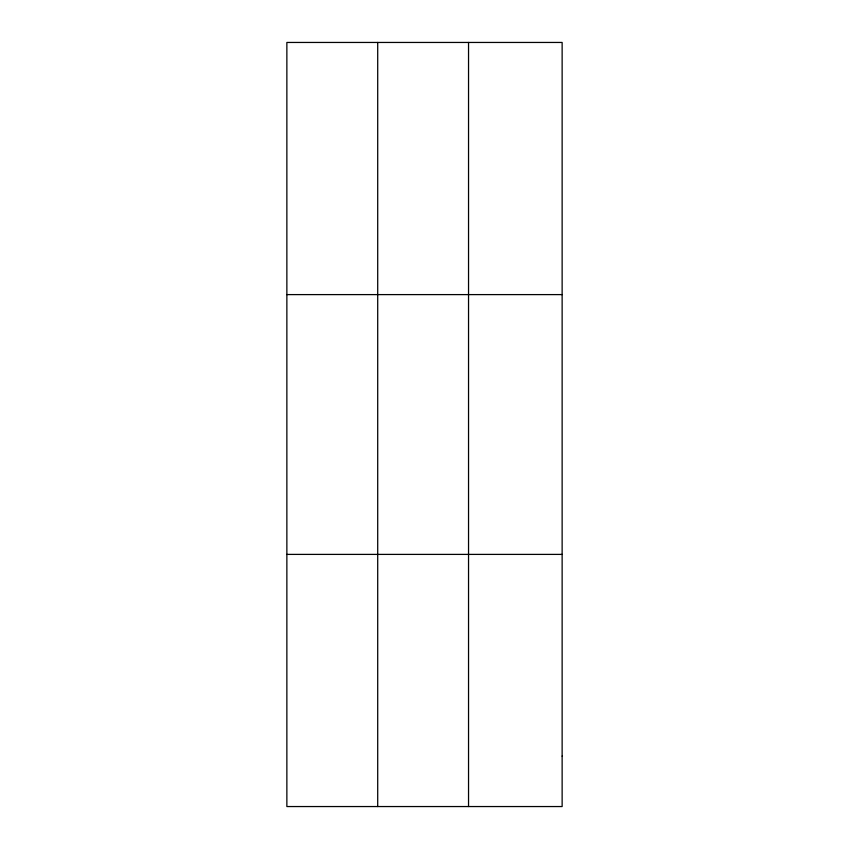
<?xml version="1.0" encoding="UTF-8"?>
<svg xmlns="http://www.w3.org/2000/svg" width="849" height="849" viewBox="0 0 849 849"><rect width="100%" height="100%" fill="white"/><g stroke="black" fill="none" stroke-linecap="round" stroke-linejoin="round"><path stroke-width="1.27" d="M377.709 42.45L377.709 806.55M468.542 42.45L468.542 806.55M286.866 294.603L562.134 294.603M286.866 554.397L562.134 554.397M562.134 756.119L562.134 806.55L286.866 806.55L286.866 42.45L562.134 42.45L562.134 756.119"/></g></svg>
